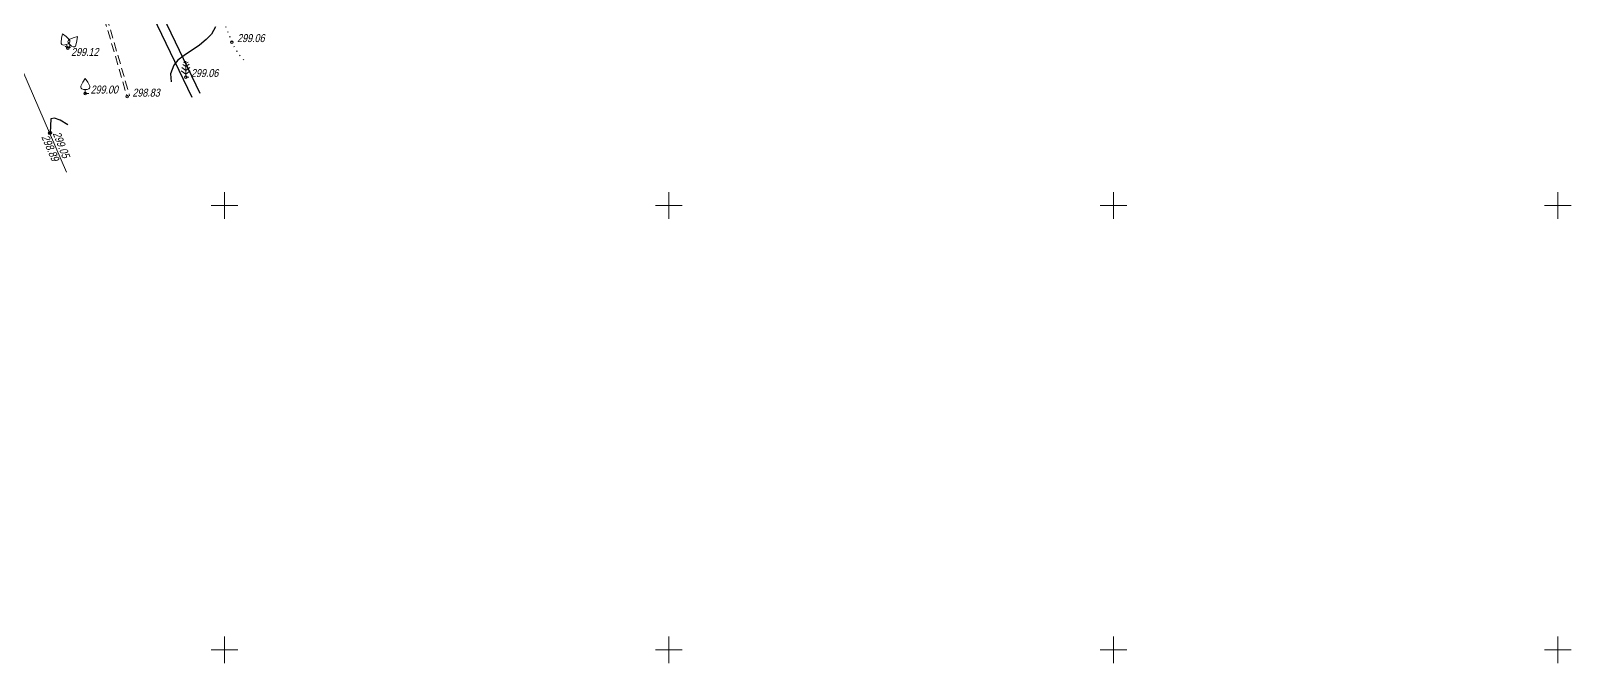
# Model space of a CAD drawing. Header units: metres. Extents: x 5191936 to 10384803, y 4968698 to 9938221.
# Drawn here: x 5192478.2 to 5192651.5, y 4968698.5 to 4968769.7 of the extents above; entities that cross this region are included whole.
import ezdxf

# ---------------------------------------------------------------- set-up
doc = ezdxf.new("R2010")
doc.units = ezdxf.units.M
doc.linetypes.add('71327800', pattern=[1, 0, -1])
doc.linetypes.add('DASHEDX2', pattern=[1.5, 1, -0.5])
doc.layers.get('0').update_dxf_attribs({"lineweight": 18})
for name, color, linetype, lineweight in [('71133300', 7, 'Continuous', 18), ('71133600', 7, 'Continuous', 18), ('Commun', 7, 'Continuous', 18), ('GEO_POINTS', 7, 'Continuous', 18), ('Grid', 7, 'Continuous', 18), ('Sit', 7, 'Continuous', 18)]:
    doc.layers.add(name, color=color, linetype=linetype, lineweight=lineweight)
doc.layers.add('71327800', color=7, linetype='Continuous')
doc.layers.add('R_Поверхность1_CNT-MIN', color=7, linetype='Continuous')
doc.styles.add('eskd', font='ESKD1.shx', dxfattribs={"width": 1.2, "oblique": 15})
doc.styles.get("Standard").update_dxf_attribs({"font": 'arial.ttf', "width": 0.8, "oblique": 13, "height": 0.9})
doc.linetypes.add('KABELww_500', pattern='A,0.0001,-0.4,[131,ltypeshp.shx,S=0.4,R=90,X=0.4,Y=-0.4],0.2,[131,ltypeshp.shx,S=0.2,R=90,X=0.4,Y=-0.2],3.6,[131,ltypeshp.shx,S=0.2,R=-90,X=-0.4,Y=0.2],0.2,[131,ltypeshp.shx,S=0.4,R=-90,X=-0.4,Y=0.4],-0.8,4,-0.4', length=9.6001)

# ---------------------------------------------------------------- blocks, each defined once
blk = doc.blocks.new('71133300')
for p, q in [((0, 0.91), (0, 0)), ((0, 0), (0.76, 0))]:
    blk.add_line(p, q)
blk.add_lwpolyline([(0, 0.91), (-0.38, 0.91), (-0.76, 1.03), (-0.95, 1.21), (-1.01, 1.47), (-0.99, 1.69), (-0.54, 2.57), (0, 3.42), (0.54, 2.57), (0.99, 1.69), (1.01, 1.47), (0.95, 1.21), (0.76, 1.03), (0.39, 0.91)], close=True)
at = {"style": 'eskd', "oblique": 15}
blk.add_attdef('Z', (1.77, -0.69), '', height=2, dxfattribs=at)
blk = doc.blocks.new('71133600')
for p, q in [((-0.86, 2.16), (0, 1.51)), ((-0.52, 3.39), (0, 3.02)), ((0, 3.02), (0.55, 3.39)), ((0, 1.51), (0.96, 2.16))]:
    blk.add_line(p, q)
for points in [[(0.71, 0), (0, 0), (0, 3.55)], [(-1.05, 1.38), (0, 0.67), (1, 1.38)], [(-0.64, 2.84), (0, 2.37), (0, 2.37), (0.78, 2.93)]]:
    blk.add_lwpolyline(points)
at = {"style": 'eskd', "oblique": 15}
blk.add_attdef('Z', (2.03, -0.19), '', height=2, dxfattribs=at)
blk = doc.blocks.new('GRID')
at = {"layer": 'Grid', "color": 104}
blk.add_line((-1.5, 0), (1.5, 0), dxfattribs=at)
for points in [[(0, 0), (0, 1.5)], [(0, 0), (0, -1.5)]]:
    blk.add_lwpolyline(points, dxfattribs=at)

msp = doc.modelspace()

# ---------------------------------------------------------------- linework, layer by layer
at = {"layer": '71327800', "linetype": '71327800', "ltscale": 0.5, "elevation": 303.345, "flags": 128}
msp.add_lwpolyline([(5192499.802, 4968791.751, 0.1198235), (5192506, 4968783.529, 0.1626358), (5192507.338, 4968783.019, -0.4805931), (5192507.72, 4968781.141, -0.0793003), (5192502.812, 4968779.706, -0.0053635), (5192497.874, 4968779.133, 0.3787898), (5192493.489, 4968774.347, 0.3208535), (5192495.23, 4968773.656, -0.1944736), (5192499.34, 4968772.661, 0.0367257), (5192500.832, 4968768.395, 0.0902399), (5192502.175, 4968766.388, 5.52321)], format="xyb", dxfattribs=at)
at = {"layer": 'Commun', "color": 1, "linetype": 'KABELww_500', "lineweight": 30, "elevation": 289.986, "flags": 128}
for points in [[(5192382.466, 4969011.289), (5192415.089, 4968933.441), (5192434.818, 4968889.937), (5192496.307, 4968762.206)], [(5192470.823, 4968955.324), (5192470.043, 4968959.241), (5192459.28, 4968956.949), (5192460.771, 4968950.247), (5192451.844, 4968948.527), (5192433.445, 4968895.36), (5192497.244, 4968762.638)]]:
    msp.add_lwpolyline(points, dxfattribs=at)
at = {"layer": 'GEO_POINTS', "color": 1}
for points, elevation in [([(5192482.37, 4968767.711), (5192482.37, 4968767.711)], 299.124), ([(5192500.832, 4968768.395), (5192500.832, 4968768.395)], 299.063), ([(5192495.632, 4968764.46), (5192495.632, 4968764.46)], 299.055), ([(5192484.343, 4968762.604), (5192484.343, 4968762.604)], 299), ([(5192489.044, 4968762.256), (5192489.044, 4968762.256)], 298.834), ([(5192480.326, 4968758.146), (5192480.326, 4968758.146)], 298.893), ([(5192480.424, 4968758.178), (5192480.424, 4968758.178)], 299.048)]:
    msp.add_lwpolyline(points, dxfattribs=dict(at, elevation=elevation))
for centre in [(5192482.37, 4968767.711, 299.124), (5192500.832, 4968768.395, 299.063), (5192495.632, 4968764.46, 299.055), (5192484.343, 4968762.604, 299), (5192489.044, 4968762.256, 298.834), (5192480.326, 4968758.146, 298.893), (5192480.424, 4968758.178, 299.048)]:
    msp.add_circle(centre, 0.15, dxfattribs=at)
at = {"layer": 'R_Поверхность1_CNT-MIN', "color": 32, "elevation": 299}
for points in [[(5192498.997, 4968770.109), (5192498.545, 4968769.305), (5192497.953, 4968768.674), (5192497.171, 4968768.064), (5192495.466, 4968766.902), (5192494.755, 4968766.343), (5192494.282, 4968765.796), (5192493.917, 4968764.829), (5192493.986, 4968763.909)], [(5192482.364, 4968759.096), (5192481.507, 4968759.61), (5192480.868, 4968759.834), (5192480.448, 4968759.767), (5192480.394, 4968758.168), (5192480.338, 4968758.119)]]:
    msp.add_lwpolyline(points, dxfattribs=at)
at = {"layer": 'Sit', "elevation": 296.015}
msp.add_lwpolyline([(5192441.784, 4968847.178), (5192451.471, 4968824.754), (5192456.948, 4968812.198), (5192462.682, 4968798.966), (5192466.036, 4968791.178), (5192472.247, 4968776.792), (5192482.229, 4968753.754)], dxfattribs=at)
at = {"layer": 'Sit', "linetype": 'DASHEDX2', "elevation": 296.46, "flags": 128}
for points in [[(5192462.08, 4968837.232), (5192466.214, 4968826.389), (5192472.024, 4968811.589), (5192476.027, 4968802.257), (5192480.519, 4968789.474), (5192485.482, 4968774.503), (5192489.044, 4968762.256)], [(5192462.361, 4968837.339), (5192466.494, 4968826.498), (5192472.301, 4968811.703), (5192476.306, 4968802.366), (5192480.803, 4968789.571), (5192485.768, 4968774.592), (5192489.332, 4968762.34)]]:
    msp.add_lwpolyline(points, dxfattribs=at)

# ---------------------------------------------------------------- block references
at = {"layer": '71133300', "color": 0, "yscale": 0.5, "zscale": 0.5}
for xscale, rotation in [(0.5, 20.28530653153805), (-0.4999999999999999, 320.3630684543081)]:
    msp.add_blockref('71133300', (5192482.37, 4968767.711, 299.124), dxfattribs=dict(at, xscale=xscale, rotation=rotation))
at = {"layer": '71133300', "color": 0, "xscale": 0.5, "yscale": 0.5, "zscale": 0.5}
msp.add_blockref('71133300', (5192484.343, 4968762.604, 299), dxfattribs=at)
at = {"layer": '71133600', "color": 0, "xscale": 0.5, "yscale": 0.5, "zscale": 0.5}
msp.add_blockref('71133600', (5192495.632, 4968764.46, 299.055), dxfattribs=at)
at = {"layer": 'Grid', "color": 7, "linetype": 'Continuous'}
for p in [(5192500, 4968750), (5192550, 4968750), (5192600, 4968750), (5192650, 4968750), (5192500, 4968700), (5192550, 4968700), (5192600, 4968700), (5192650, 4968700)]:
    msp.add_blockref('GRID', p, dxfattribs=at)

# ---------------------------------------------------------------- texts
at = {"layer": 'GEO_POINTS', "oblique": 13, "width": 0.8}
for s, p in [('299.06', (5192501.432, 4968768.395, 299.063)), ('299.12', (5192482.748, 4968766.829, 299.124)), ('299.06', (5192496.232, 4968764.46, 299.055)), ('299.00', (5192484.943, 4968762.604, 299)), ('298.83', (5192489.644, 4968762.256, 298.834))]:
    msp.add_text(s, height=0.9, dxfattribs=at).set_placement(p)
for s, rotation, p in [('298.89', 293.42754, (5192479.376, 4968757.722, 298.893)), ('299.05', 291.62076, (5192480.665, 4968758.11, 299.048))]:
    msp.add_text(s, height=0.9, rotation=rotation, dxfattribs=at).set_placement(p)

doc.saveas('drawing.dxf')
